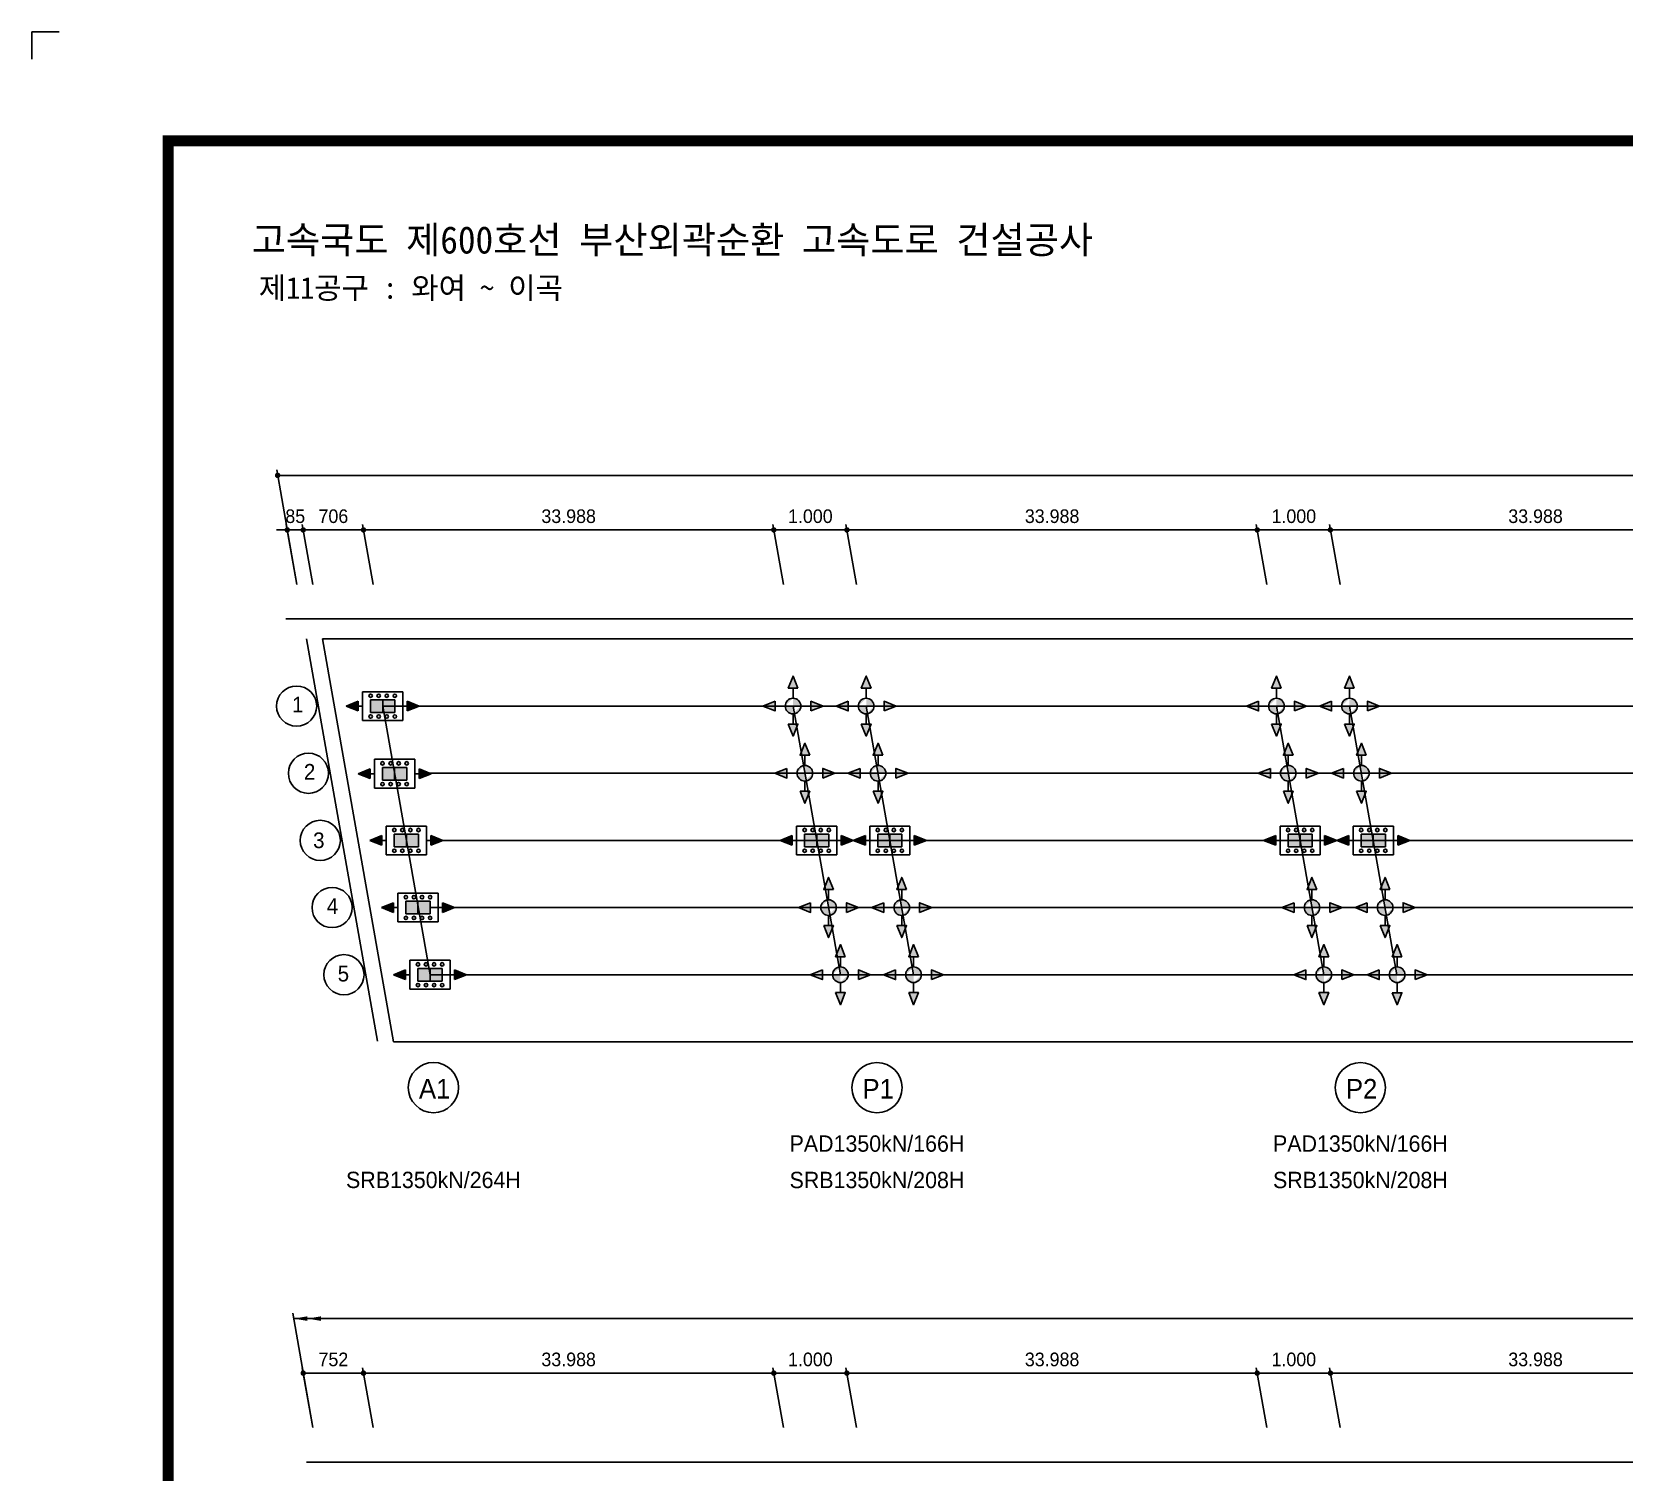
# Model space of a CAD drawing. Header units: feet. Extents: x 0 to 2523000, y 0 to 594000.
# Drawn here: x 1682000 to 1974160, y 329765 to 594000 of the extents above; entities that cross this region are included whole.
import ezdxf
from ezdxf.enums import TextEntityAlignment as Align

# ---------------------------------------------------------------- set-up
doc = ezdxf.new("R2010")
doc.units = ezdxf.units.FT
doc.header["$LTSCALE"] = 150
doc.header["$MEASUREMENT"] = 0
for name, color, linetype in [('CS-DIMS', 1, 'CONTINUOUS'), ('CS-MISC', 3, 'CONTINUOUS'), ('CS-TEXT', 3, 'CONTINUOUS'), ('CX-BORD', 3, 'CONTINUOUS'), ('CX-BORD-LIN1', 4, 'CONTINUOUS'), ('CX-BORD-LIN2', 3, 'CONTINUOUS'), ('CX-BORD-TEX2', 7, 'CONTINUOUS'), ('CX-BORD-TEX3', 6, 'CONTINUOUS'), ('CX-MISC', 2, 'CONTINUOUS')]:
    doc.layers.add(name, color=color, linetype=linetype)
doc.styles.add('A_STANDARD', font='')
doc.styles.add('TB_TEXT', font='')
doc.styles.add('TB_WBTXT', font='')
doc.styles.add('TB_WMTXT', font='')
doc.styles.get('A_STANDARD').set_extended_font_data('Dotum')
doc.styles.get('TB_TEXT').set_extended_font_data('Dotum')
doc.styles.get('TB_WBTXT').set_extended_font_data('Dotum')
doc.styles.get('TB_WMTXT').set_extended_font_data('DotumChe')

# ---------------------------------------------------------------- blocks, each defined once
blk = doc.blocks.new('CXBLKA1-KHCA')
at = {"layer": 'CX-BORD-LIN1', "const_width": 2}
blk.add_lwpolyline([(796, 0), (0, 0), (0, 554), (796, 554)], close=True, dxfattribs=at)
at = {"layer": 'CX-MISC'}
blk.add_lwpolyline([(-20, 574), (-25, 574), (-25, 569)], dxfattribs=at)
at = {"layer": 'CX-BORD-LIN1', "style": 'TB_TEXT'}
for tag, height, p in [('TR_RNUM5', 3, (285.11, 32.64)), ('TR_RDAT5', 3.5, (317.5, 33)), ('TR_DGN5', 3.5, (451.12, 33)), ('TR_CHK5', 3.5, (491.12, 33)), ('TR_APP5', 3.5, (531.12, 33)), ('TR_RNUM4', 3, (285.11, 26.64)), ('TR_RDAT4', 3.5, (317.5, 27)), ('TR_DGN4', 3.5, (451.12, 27)), ('TR_CHK4', 3.5, (491.12, 27)), ('TR_APP4', 3.5, (531.12, 27)), ('TR_RNUM3', 3, (285.11, 20.64)), ('TR_RDAT3', 3.5, (317.5, 21)), ('TR_DGN3', 3.5, (451.12, 21)), ('TR_CHK3', 3.5, (491.12, 21)), ('TR_APP3', 3.5, (531.12, 21)), ('TR_RNUM2', 3, (285.11, 14.64)), ('TR_RDAT2', 3.5, (317.5, 15)), ('TR_DGN2', 3.5, (451.12, 15)), ('TR_CHK2', 3.5, (491.12, 15)), ('TR_APP2', 3.5, (531.12, 15)), ('TR_RNUM1', 3, (285.11, 8.64)), ('TR_RDAT1', 3.5, (317.5, 9)), ('TR_DGN1', 3.5, (451.12, 9)), ('TR_CHK1', 3.5, (491.12, 9)), ('TR_APP1', 3.5, (531.12, 9))]:
    blk.add_attdef(tag, text='', height=height, dxfattribs=at).set_placement(p, align=Align.MIDDLE_CENTER)
for tag, p in [('TR_RCON5', (342.3, 33)), ('TR_RCON4', (342.3, 27)), ('TR_RCON3', (342.3, 21)), ('TR_RCON2', (342.3, 15)), ('TR_RCON1', (342.3, 9))]:
    blk.add_attdef(tag, text='', height=3.5, dxfattribs=at).set_placement(p, align=Align.MIDDLE_LEFT)
at = {"layer": 'CX-BORD-LIN2', "style": 'TB_TEXT'}
blk.add_attdef('TD_VERSION', text='', height=3, rotation=90, dxfattribs=at).set_placement((800.5, 48.01), align=Align.MIDDLE_CENTER)
at = {"layer": 'CX-BORD-TEX2', "style": 'TB_WMTXT'}
for tag, height, p in [('TB_CNAME', 5, (15.34, 531.83)), ('TB_CSCOP', 4, (16.63, 523.83))]:
    blk.add_attdef(tag, text='', height=height, dxfattribs=at).set_placement(p, align=Align.BOTTOM_LEFT)
at = {"layer": 'CX-BORD-TEX2', "style": 'TB_WBTXT'}
for tag, height, p in [('TB_MTITIL', 10, (398, 533.33)), ('TB_STITL', 7, (398, 518.33))]:
    blk.add_attdef(tag, text='', height=height, dxfattribs=at).set_placement(p, align=Align.MIDDLE_CENTER)
at = {"layer": 'CX-BORD-TEX3', "style": 'TB_TEXT'}
for tag, height, p in [('TD_LNDST', 4.5, (215, 31.5)), ('TD_DSECT', 4.5, (605.5, 31.5)), ('TD_DDIST', 4.5, (654.5, 31.5)), ('TD_DNAME_TOP', 4.5, (755, 27.96)), ('TD_DCOMP', 4.5, (215, 22.59)), ('TD_CSECT', 4.5, (605.5, 22.5)), ('TD_CDIST', 4.5, (654.5, 22.5)), ('TD_DNAME_MAIN', 4.5, (755, 21.47)), ('TD_CCOMP', 4.5, (215, 13.59)), ('TD_HSCAL', 4.5, (620.88, 13.75)), ('TD_VSCAL', 4.5, (656.86, 13.75)), ('TD_DNAME_BOT', 3, (755, 15.25)), ('TD_CNAME', 5, (65, 7.6)), ('TD_FIELD', 4.5, (180, 5.13)), ('TD_CSTEP', 4.5, (250.74, 5.13)), ('TD_DWGCODE', 4.5, (637, 4.79)), ('TD_DWGNO', 4.5, (755, 5))]:
    blk.add_attdef(tag, text='', height=height, dxfattribs=at).set_placement(p, align=Align.MIDDLE_CENTER)

msp = doc.modelspace()

# ---------------------------------------------------------------- hatches: boundary and pattern name
at = {"layer": 'CS-DIMS'}
for points in [[(1741891, 471193), (1739669, 470304), (1741891, 469415), (1741891, 470304)], [(1750867, 471193), (1753088, 470304), (1750867, 469415), (1750867, 470304)], [(1744078, 458790), (1741856, 457901), (1744078, 457013), (1744078, 457901)], [(1753054, 458790), (1755275, 457901), (1753054, 457013), (1753054, 457901)], [(1746236, 446553), (1744014, 445664), (1746236, 444775), (1746236, 445664)], [(1755212, 446553), (1757433, 445664), (1755212, 444775), (1755212, 445664)], [(1821521, 446553), (1819299, 445664), (1821521, 444775), (1821521, 445664)], [(1830497, 446553), (1832718, 445664), (1830497, 444775), (1830497, 445664)], [(1834940, 446553), (1832718, 445664), (1834940, 444775), (1834940, 445664)], [(1843916, 446553), (1846137, 445664), (1843916, 444775), (1843916, 445664)], [(1910225, 446553), (1908003, 445664), (1910225, 444775), (1910225, 445664)], [(1919201, 446553), (1921422, 445664), (1919201, 444775), (1919201, 445664)], [(1923644, 446553), (1921422, 445664), (1923644, 444775), (1923644, 445664)], [(1932620, 446553), (1934841, 445664), (1932620, 444775), (1932620, 445664)], [(1748363, 434233), (1746141, 433344), (1748363, 432455), (1748363, 433344)], [(1757339, 434233), (1759560, 433344), (1757339, 432455), (1757339, 433344)], [(1750580, 421913), (1748359, 421024), (1750580, 420135), (1750580, 421024)], [(1759556, 421913), (1761778, 421024), (1759556, 420135), (1759556, 421024)]]:
    msp.add_hatch(color=0, dxfattribs=at).paths.add_polyline_path(points)
at = {"layer": 'CS-MISC'}
h = msp.add_hatch(color=7, dxfattribs=at)
edge = h.paths.add_edge_path(flags=17)
edge.add_arc((1821664, 470304), 1435, 0, 360)
h.paths.add_polyline_path([(1820775, 467010), (1822553, 467010), (1821664, 464788)])
h.paths.add_polyline_path([(1824958, 469415), (1824958, 471193), (1827180, 470304)])
h.paths.add_polyline_path([(1818370, 471193), (1818370, 469415), (1816148, 470304)])
h.paths.add_polyline_path([(1822553, 473598), (1820775, 473598), (1821664, 475820)])
edge = h.paths.add_edge_path()
edge.add_line((1823099, 470304), (1824958, 470304))
edge.add_line((1818370, 470304), (1820229, 470304))
edge.add_line((1821664, 471739), (1821664, 473598))
edge.add_line((1821664, 467010), (1821664, 468869))
h = msp.add_hatch(color=7, dxfattribs=at)
edge = h.paths.add_edge_path(flags=17)
edge.add_arc((1835083, 470304), 1435, 0, 360)
h.paths.add_polyline_path([(1834194, 467010), (1835972, 467010), (1835083, 464788)])
h.paths.add_polyline_path([(1838377, 469415), (1838377, 471193), (1840599, 470304)])
h.paths.add_polyline_path([(1831789, 471193), (1831789, 469415), (1829567, 470304)])
h.paths.add_polyline_path([(1835972, 473598), (1834194, 473598), (1835083, 475820)])
edge = h.paths.add_edge_path()
edge.add_line((1836518, 470304), (1838377, 470304))
edge.add_line((1831789, 470304), (1833648, 470304))
edge.add_line((1835083, 471739), (1835083, 473598))
edge.add_line((1835083, 467010), (1835083, 468869))
h = msp.add_hatch(color=7, dxfattribs=at)
edge = h.paths.add_edge_path(flags=17)
edge.add_arc((1910368, 470304), 1435, 0, 360)
h.paths.add_polyline_path([(1909479, 467010), (1911257, 467010), (1910368, 464788)])
h.paths.add_polyline_path([(1913662, 469415), (1913662, 471193), (1915884, 470304)])
h.paths.add_polyline_path([(1907074, 471193), (1907074, 469415), (1904852, 470304)])
h.paths.add_polyline_path([(1911257, 473598), (1909479, 473598), (1910368, 475820)])
edge = h.paths.add_edge_path()
edge.add_line((1911803, 470304), (1913662, 470304))
edge.add_line((1907074, 470304), (1908933, 470304))
edge.add_line((1910368, 471739), (1910368, 473598))
edge.add_line((1910368, 467010), (1910368, 468869))
h = msp.add_hatch(color=7, dxfattribs=at)
edge = h.paths.add_edge_path(flags=17)
edge.add_arc((1923763, 470304), 1435, 0, 360)
h.paths.add_polyline_path([(1922875, 467010), (1924652, 467010), (1923763, 464788)])
h.paths.add_polyline_path([(1927057, 469415), (1927057, 471193), (1929279, 470304)])
h.paths.add_polyline_path([(1920469, 471193), (1920469, 469415), (1918248, 470304)])
h.paths.add_polyline_path([(1924652, 473598), (1922875, 473598), (1923763, 475820)])
edge = h.paths.add_edge_path()
edge.add_line((1925198, 470304), (1927057, 470304))
edge.add_line((1920469, 470304), (1922328, 470304))
edge.add_line((1923763, 471739), (1923763, 473598))
edge.add_line((1923763, 467010), (1923763, 468869))
h = msp.add_hatch(color=7, dxfattribs=at)
h.paths.add_polyline_path([(1744478, 472205, 1), (1743845, 472205, 1)])
h.paths.add_polyline_path([(1745957, 472205, 1), (1745323, 472205, 1)])
h.paths.add_polyline_path([(1747435, 472205, 1), (1746801, 472205, 1)])
h.paths.add_polyline_path([(1748280, 472205, 1), (1748913, 472205, 1)])
h.paths.add_polyline_path([(1744478, 468403, 1), (1743845, 468403, 1)])
h.paths.add_polyline_path([(1745957, 468403, 1), (1745323, 468403, 1)])
h.paths.add_polyline_path([(1747435, 468403, 1), (1746801, 468403, 1)])
h.paths.add_polyline_path([(1748913, 468403, 1), (1748280, 468403, 1)])
h.paths.add_polyline_path([(1748597, 469142), (1748597, 471466), (1744161, 471466), (1744161, 469142)])
h = msp.add_hatch(color=7, dxfattribs=at)
edge = h.paths.add_edge_path(flags=17)
edge.add_arc((1823836, 457984), 1435, 0, 360)
h.paths.add_polyline_path([(1822948, 454690), (1824725, 454690), (1823836, 452468)])
h.paths.add_polyline_path([(1827130, 457095), (1827130, 458873), (1829352, 457984)])
h.paths.add_polyline_path([(1820542, 458873), (1820542, 457095), (1818321, 457984)])
h.paths.add_polyline_path([(1824725, 461278), (1822948, 461278), (1823836, 463500)])
edge = h.paths.add_edge_path()
edge.add_line((1825271, 457984), (1827130, 457984))
edge.add_line((1820542, 457984), (1822402, 457984))
edge.add_line((1823836, 459419), (1823836, 461278))
edge.add_line((1823836, 454690), (1823836, 456549))
h = msp.add_hatch(color=7, dxfattribs=at)
edge = h.paths.add_edge_path(flags=17)
edge.add_arc((1837255, 457984), 1435, 0, 360)
h.paths.add_polyline_path([(1836367, 454690), (1838144, 454690), (1837255, 452468)])
h.paths.add_polyline_path([(1840549, 457095), (1840549, 458873), (1842771, 457984)])
h.paths.add_polyline_path([(1833961, 458873), (1833961, 457095), (1831740, 457984)])
h.paths.add_polyline_path([(1838144, 461278), (1836367, 461278), (1837255, 463500)])
edge = h.paths.add_edge_path()
edge.add_line((1838690, 457984), (1840549, 457984))
edge.add_line((1833961, 457984), (1835821, 457984))
edge.add_line((1837255, 459419), (1837255, 461278))
edge.add_line((1837255, 454690), (1837255, 456549))
h = msp.add_hatch(color=7, dxfattribs=at)
edge = h.paths.add_edge_path(flags=17)
edge.add_arc((1912540, 457984), 1435, 0, 360)
h.paths.add_polyline_path([(1911652, 454690), (1913429, 454690), (1912540, 452468)])
h.paths.add_polyline_path([(1915834, 457095), (1915834, 458873), (1918056, 457984)])
h.paths.add_polyline_path([(1909246, 458873), (1909246, 457095), (1907025, 457984)])
h.paths.add_polyline_path([(1913429, 461278), (1911652, 461278), (1912540, 463500)])
edge = h.paths.add_edge_path()
edge.add_line((1913975, 457984), (1915834, 457984))
edge.add_line((1909246, 457984), (1911106, 457984))
edge.add_line((1912540, 459419), (1912540, 461278))
edge.add_line((1912540, 454690), (1912540, 456549))
h = msp.add_hatch(color=7, dxfattribs=at)
edge = h.paths.add_edge_path(flags=17)
edge.add_arc((1925959, 457984), 1435, 0, 360)
h.paths.add_polyline_path([(1925071, 454690), (1926848, 454690), (1925959, 452468)])
h.paths.add_polyline_path([(1929253, 457095), (1929253, 458873), (1931475, 457984)])
h.paths.add_polyline_path([(1922665, 458873), (1922665, 457095), (1920444, 457984)])
h.paths.add_polyline_path([(1926848, 461278), (1925071, 461278), (1925959, 463500)])
edge = h.paths.add_edge_path()
edge.add_line((1927394, 457984), (1929253, 457984))
edge.add_line((1922665, 457984), (1924525, 457984))
edge.add_line((1925959, 459419), (1925959, 461278))
edge.add_line((1925959, 454690), (1925959, 456549))
h = msp.add_hatch(color=7, dxfattribs=at)
h.paths.add_polyline_path([(1746665, 459802, 1), (1746032, 459802, 1)])
h.paths.add_polyline_path([(1748143, 459802, 1), (1747510, 459802, 1)])
h.paths.add_polyline_path([(1749622, 459802, 1), (1748988, 459802, 1)])
h.paths.add_polyline_path([(1750467, 459802, 1), (1751100, 459802, 1)])
h.paths.add_polyline_path([(1746665, 456000, 1), (1746032, 456000, 1)])
h.paths.add_polyline_path([(1748143, 456000, 1), (1747510, 456000, 1)])
h.paths.add_polyline_path([(1749622, 456000, 1), (1748988, 456000, 1)])
h.paths.add_polyline_path([(1751100, 456000, 1), (1750467, 456000, 1)])
h.paths.add_polyline_path([(1750783, 456740), (1750783, 459063), (1746348, 459063), (1746348, 456740)])
h = msp.add_hatch(color=7, dxfattribs=at)
h.paths.add_polyline_path([(1748823, 447565, 1), (1748189, 447565, 1)])
h.paths.add_polyline_path([(1750301, 447565, 1), (1749668, 447565, 1)])
h.paths.add_polyline_path([(1751780, 447565, 1), (1751146, 447565, 1)])
h.paths.add_polyline_path([(1752624, 447565, 1), (1753258, 447565, 1)])
h.paths.add_polyline_path([(1748823, 443763, 1), (1748189, 443763, 1)])
h.paths.add_polyline_path([(1750301, 443763, 1), (1749668, 443763, 1)])
h.paths.add_polyline_path([(1751780, 443763, 1), (1751146, 443763, 1)])
h.paths.add_polyline_path([(1753258, 443763, 1), (1752624, 443763, 1)])
h.paths.add_polyline_path([(1752941, 444502), (1752941, 446826), (1748506, 446826), (1748506, 444502)])
h = msp.add_hatch(color=7, dxfattribs=at)
h.paths.add_polyline_path([(1824108, 447565, 1), (1823474, 447565, 1)])
h.paths.add_polyline_path([(1825586, 447565, 1), (1824953, 447565, 1)])
h.paths.add_polyline_path([(1827065, 447565, 1), (1826431, 447565, 1)])
h.paths.add_polyline_path([(1827909, 447565, 1), (1828543, 447565, 1)])
h.paths.add_polyline_path([(1824108, 443763, 1), (1823474, 443763, 1)])
h.paths.add_polyline_path([(1825586, 443763, 1), (1824953, 443763, 1)])
h.paths.add_polyline_path([(1827065, 443763, 1), (1826431, 443763, 1)])
h.paths.add_polyline_path([(1828543, 443763, 1), (1827909, 443763, 1)])
h.paths.add_polyline_path([(1828226, 444502), (1828226, 446826), (1823791, 446826), (1823791, 444502)])
h = msp.add_hatch(color=7, dxfattribs=at)
h.paths.add_polyline_path([(1837527, 447565, 1), (1836893, 447565, 1)])
h.paths.add_polyline_path([(1839005, 447565, 1), (1838372, 447565, 1)])
h.paths.add_polyline_path([(1840484, 447565, 1), (1839850, 447565, 1)])
h.paths.add_polyline_path([(1841328, 447565, 1), (1841962, 447565, 1)])
h.paths.add_polyline_path([(1837527, 443763, 1), (1836893, 443763, 1)])
h.paths.add_polyline_path([(1839005, 443763, 1), (1838372, 443763, 1)])
h.paths.add_polyline_path([(1840484, 443763, 1), (1839850, 443763, 1)])
h.paths.add_polyline_path([(1841962, 443763, 1), (1841328, 443763, 1)])
h.paths.add_polyline_path([(1841645, 444502), (1841645, 446826), (1837210, 446826), (1837210, 444502)])
h = msp.add_hatch(color=7, dxfattribs=at)
h.paths.add_polyline_path([(1912812, 447565, 1), (1912178, 447565, 1)])
h.paths.add_polyline_path([(1914290, 447565, 1), (1913657, 447565, 1)])
h.paths.add_polyline_path([(1915769, 447565, 1), (1915135, 447565, 1)])
h.paths.add_polyline_path([(1916613, 447565, 1), (1917247, 447565, 1)])
h.paths.add_polyline_path([(1912812, 443763, 1), (1912178, 443763, 1)])
h.paths.add_polyline_path([(1914290, 443763, 1), (1913657, 443763, 1)])
h.paths.add_polyline_path([(1915769, 443763, 1), (1915135, 443763, 1)])
h.paths.add_polyline_path([(1917247, 443763, 1), (1916613, 443763, 1)])
h.paths.add_polyline_path([(1916930, 444502), (1916930, 446826), (1912495, 446826), (1912495, 444502)])
h = msp.add_hatch(color=7, dxfattribs=at)
h.paths.add_polyline_path([(1926231, 447565, 1), (1925597, 447565, 1)])
h.paths.add_polyline_path([(1927709, 447565, 1), (1927076, 447565, 1)])
h.paths.add_polyline_path([(1929188, 447565, 1), (1928554, 447565, 1)])
h.paths.add_polyline_path([(1930032, 447565, 1), (1930666, 447565, 1)])
h.paths.add_polyline_path([(1926231, 443763, 1), (1925597, 443763, 1)])
h.paths.add_polyline_path([(1927709, 443763, 1), (1927076, 443763, 1)])
h.paths.add_polyline_path([(1929188, 443763, 1), (1928554, 443763, 1)])
h.paths.add_polyline_path([(1930666, 443763, 1), (1930032, 443763, 1)])
h.paths.add_polyline_path([(1930349, 444502), (1930349, 446826), (1925914, 446826), (1925914, 444502)])
h = msp.add_hatch(color=7, dxfattribs=at)
edge = h.paths.add_edge_path(flags=17)
edge.add_arc((1828181, 433344), 1435, 0, 360)
h.paths.add_polyline_path([(1827292, 430050), (1829070, 430050), (1828181, 427828)])
h.paths.add_polyline_path([(1831475, 432455), (1831475, 434233), (1833697, 433344)])
h.paths.add_polyline_path([(1824887, 434233), (1824887, 432455), (1822665, 433344)])
h.paths.add_polyline_path([(1829070, 436638), (1827292, 436638), (1828181, 438860)])
edge = h.paths.add_edge_path()
edge.add_line((1829616, 433344), (1831475, 433344))
edge.add_line((1824887, 433344), (1826746, 433344))
edge.add_line((1828181, 434779), (1828181, 436638))
edge.add_line((1828181, 430050), (1828181, 431909))
h = msp.add_hatch(color=7, dxfattribs=at)
edge = h.paths.add_edge_path(flags=17)
edge.add_arc((1841600, 433344), 1435, 0, 360)
h.paths.add_polyline_path([(1840711, 430050), (1842489, 430050), (1841600, 427828)])
h.paths.add_polyline_path([(1844894, 432455), (1844894, 434233), (1847116, 433344)])
h.paths.add_polyline_path([(1838306, 434233), (1838306, 432455), (1836084, 433344)])
h.paths.add_polyline_path([(1842489, 436638), (1840711, 436638), (1841600, 438860)])
edge = h.paths.add_edge_path()
edge.add_line((1843035, 433344), (1844894, 433344))
edge.add_line((1838306, 433344), (1840165, 433344))
edge.add_line((1841600, 434779), (1841600, 436638))
edge.add_line((1841600, 430050), (1841600, 431909))
h = msp.add_hatch(color=7, dxfattribs=at)
edge = h.paths.add_edge_path(flags=17)
edge.add_arc((1916885, 433344), 1435, 0, 360)
h.paths.add_polyline_path([(1915996, 430050), (1917774, 430050), (1916885, 427828)])
h.paths.add_polyline_path([(1920179, 432455), (1920179, 434233), (1922401, 433344)])
h.paths.add_polyline_path([(1913591, 434233), (1913591, 432455), (1911369, 433344)])
h.paths.add_polyline_path([(1917774, 436638), (1915996, 436638), (1916885, 438860)])
edge = h.paths.add_edge_path()
edge.add_line((1918320, 433344), (1920179, 433344))
edge.add_line((1913591, 433344), (1915450, 433344))
edge.add_line((1916885, 434779), (1916885, 436638))
edge.add_line((1916885, 430050), (1916885, 431909))
h = msp.add_hatch(color=7, dxfattribs=at)
edge = h.paths.add_edge_path(flags=17)
edge.add_arc((1930304, 433344), 1435, 0, 360)
h.paths.add_polyline_path([(1929415, 430050), (1931193, 430050), (1930304, 427828)])
h.paths.add_polyline_path([(1933598, 432455), (1933598, 434233), (1935820, 433344)])
h.paths.add_polyline_path([(1927010, 434233), (1927010, 432455), (1924788, 433344)])
h.paths.add_polyline_path([(1931193, 436638), (1929415, 436638), (1930304, 438860)])
edge = h.paths.add_edge_path()
edge.add_line((1931739, 433344), (1933598, 433344))
edge.add_line((1927010, 433344), (1928869, 433344))
edge.add_line((1930304, 434779), (1930304, 436638))
edge.add_line((1930304, 430050), (1930304, 431909))
h = msp.add_hatch(color=7, dxfattribs=at)
h.paths.add_polyline_path([(1750950, 435245, 1), (1750316, 435245, 1)])
h.paths.add_polyline_path([(1752428, 435245, 1), (1751795, 435245, 1)])
h.paths.add_polyline_path([(1753907, 435245, 1), (1753273, 435245, 1)])
h.paths.add_polyline_path([(1754752, 435245, 1), (1755385, 435245, 1)])
h.paths.add_polyline_path([(1750950, 431443, 1), (1750316, 431443, 1)])
h.paths.add_polyline_path([(1752428, 431443, 1), (1751795, 431443, 1)])
h.paths.add_polyline_path([(1753907, 431443, 1), (1753273, 431443, 1)])
h.paths.add_polyline_path([(1755385, 431443, 1), (1754752, 431443, 1)])
h.paths.add_polyline_path([(1755068, 432182), (1755068, 434506), (1750633, 434506), (1750633, 432182)])
h = msp.add_hatch(color=7, dxfattribs=at)
edge = h.paths.add_edge_path(flags=17)
edge.add_arc((1830353, 421024), 1435, 0, 360)
h.paths.add_polyline_path([(1829465, 417730), (1831242, 417730), (1830353, 415508)])
h.paths.add_polyline_path([(1833648, 420135), (1833648, 421913), (1835869, 421024)])
h.paths.add_polyline_path([(1827059, 421913), (1827059, 420135), (1824838, 421024)])
h.paths.add_polyline_path([(1831242, 424318), (1829465, 424318), (1830353, 426540)])
edge = h.paths.add_edge_path()
edge.add_line((1831788, 421024), (1833648, 421024))
edge.add_line((1827059, 421024), (1828919, 421024))
edge.add_line((1830353, 422459), (1830353, 424318))
edge.add_line((1830353, 417730), (1830353, 419589))
h = msp.add_hatch(color=7, dxfattribs=at)
edge = h.paths.add_edge_path(flags=17)
edge.add_arc((1843772, 421024), 1435, 0, 360)
h.paths.add_polyline_path([(1842884, 417730), (1844661, 417730), (1843772, 415508)])
h.paths.add_polyline_path([(1847066, 420135), (1847066, 421913), (1849288, 421024)])
h.paths.add_polyline_path([(1840478, 421913), (1840478, 420135), (1838257, 421024)])
h.paths.add_polyline_path([(1844661, 424318), (1842884, 424318), (1843772, 426540)])
edge = h.paths.add_edge_path()
edge.add_line((1845207, 421024), (1847066, 421024))
edge.add_line((1840478, 421024), (1842338, 421024))
edge.add_line((1843772, 422459), (1843772, 424318))
edge.add_line((1843772, 417730), (1843772, 419589))
h = msp.add_hatch(color=7, dxfattribs=at)
edge = h.paths.add_edge_path(flags=17)
edge.add_arc((1919057, 421024), 1435, 0, 360)
h.paths.add_polyline_path([(1918169, 417730), (1919946, 417730), (1919057, 415508)])
h.paths.add_polyline_path([(1922351, 420135), (1922351, 421913), (1924573, 421024)])
h.paths.add_polyline_path([(1915763, 421913), (1915763, 420135), (1913542, 421024)])
h.paths.add_polyline_path([(1919946, 424318), (1918169, 424318), (1919057, 426540)])
edge = h.paths.add_edge_path()
edge.add_line((1920492, 421024), (1922351, 421024))
edge.add_line((1915763, 421024), (1917623, 421024))
edge.add_line((1919057, 422459), (1919057, 424318))
edge.add_line((1919057, 417730), (1919057, 419589))
h = msp.add_hatch(color=7, dxfattribs=at)
edge = h.paths.add_edge_path(flags=17)
edge.add_arc((1932508, 421022), 1435, 0, 360)
h.paths.add_polyline_path([(1931620, 417728), (1933397, 417728), (1932508, 415506)])
h.paths.add_polyline_path([(1935802, 420133), (1935802, 421910), (1938024, 421022)])
h.paths.add_polyline_path([(1929214, 421910), (1929214, 420133), (1926993, 421022)])
h.paths.add_polyline_path([(1933397, 424316), (1931620, 424316), (1932508, 426537)])
edge = h.paths.add_edge_path()
edge.add_line((1933943, 421022), (1935802, 421022))
edge.add_line((1929214, 421022), (1931073, 421022))
edge.add_line((1932508, 422456), (1932508, 424316))
edge.add_line((1932508, 417728), (1932508, 419587))
h = msp.add_hatch(color=7, dxfattribs=at)
h.paths.add_polyline_path([(1753168, 422925, 1), (1752534, 422925, 1)])
h.paths.add_polyline_path([(1754646, 422925, 1), (1754012, 422925, 1)])
h.paths.add_polyline_path([(1756124, 422925, 1), (1755491, 422925, 1)])
h.paths.add_polyline_path([(1756969, 422925, 1), (1757603, 422925, 1)])
h.paths.add_polyline_path([(1753168, 419123, 1), (1752534, 419123, 1)])
h.paths.add_polyline_path([(1754646, 419123, 1), (1754012, 419123, 1)])
h.paths.add_polyline_path([(1756124, 419123, 1), (1755491, 419123, 1)])
h.paths.add_polyline_path([(1757603, 419123, 1), (1756969, 419123, 1)])
h.paths.add_polyline_path([(1757286, 419862), (1757286, 422186), (1752851, 422186), (1752851, 419862)])

# ---------------------------------------------------------------- linework, layer by layer
at = {"layer": 'CS-DIMS', "color": 1}
for p, q in [((1730627, 492624), (1726925, 513624)), ((1728101, 512624), (2448537, 512624)), ((1727864, 502624), (1726864, 502624)), ((1730627, 492624), (1728688, 503624)), ((1728864, 502624), (1731798, 502624)), ((1733562, 492624), (1731622, 503624)), ((1733562, 492624), (1731622, 503624)), ((1732798, 502624), (1733798, 502624)), ((1732798, 502624), (1741852, 502624)), ((1744616, 492624), (1742676, 503624)), ((1744616, 492624), (1742676, 503624)), ((1743852, 502624), (1817137, 502624)), ((1819901, 492624), (1817961, 503624)), ((1819901, 492624), (1817961, 503624)), ((1819137, 502624), (1830556, 502624)), ((1833320, 492624), (1831380, 503624)), ((1833320, 492624), (1831380, 503624)), ((1832556, 502624), (1905841, 502624)), ((1908605, 492624), (1906665, 503624)), ((1908605, 492624), (1906665, 503624)), ((1907841, 502624), (1919260, 502624)), ((1922024, 492624), (1920084, 503624)), ((1922024, 492624), (1920084, 503624)), ((1921260, 502624), (1994545, 502624)), ((1728616, 486292), (2456308, 486292)), ((1732391, 482624), (1745402, 408833)), ((1733562, 337930), (1729859, 358930)), ((1730035, 357930), (2266995, 357930)), ((1733562, 337930), (1731622, 348930)), ((1732798, 347930), (1741852, 347930)), ((1744616, 337930), (1742676, 348930)), ((1744616, 337930), (1742676, 348930)), ((1743852, 347930), (1817138, 347930)), ((1819901, 337930), (1817961, 348930)), ((1819901, 337930), (1817961, 348930)), ((1819138, 347930), (1830556, 347930)), ((1833320, 337930), (1831380, 348930)), ((1833320, 337930), (1831380, 348930)), ((1832556, 347930), (1905841, 347930)), ((1908605, 337930), (1906665, 348930)), ((1908605, 337930), (1906665, 348930)), ((1907841, 347930), (1919260, 347930)), ((1922024, 337930), (1920084, 348930)), ((1922024, 337930), (1920084, 348930)), ((1921260, 347930), (1994545, 347930)), ((1732368, 331599), (2276542, 331599))]:
    msp.add_line(p, q, dxfattribs=at)
at = {"layer": 'CS-DIMS'}
for p, q in [((1727101, 512624), (1728101, 512624)), ((1728864, 502624), (1727864, 502624)), ((1731798, 502624), (1732798, 502624)), ((1731798, 502624), (1732798, 502624)), ((1742852, 502624), (1741852, 502624)), ((1742852, 502624), (1743852, 502624)), ((1818137, 502624), (1817137, 502624)), ((1818137, 502624), (1819137, 502624)), ((1831556, 502624), (1830556, 502624)), ((1831556, 502624), (1832556, 502624)), ((1906841, 502624), (1905841, 502624)), ((1906841, 502624), (1907841, 502624)), ((1920260, 502624), (1919260, 502624)), ((1920260, 502624), (1921260, 502624)), ((1731798, 347930), (1732798, 347930)), ((1742852, 347930), (1741852, 347930)), ((1742852, 347930), (1743852, 347930)), ((1818138, 347930), (1817138, 347930)), ((1818138, 347930), (1819138, 347930)), ((1831556, 347930), (1830556, 347930)), ((1831556, 347930), (1832556, 347930)), ((1906841, 347930), (1905841, 347930)), ((1906841, 347930), (1907841, 347930)), ((1920260, 347930), (1919260, 347930)), ((1920260, 347930), (1921260, 347930))]:
    msp.add_line(p, q, dxfattribs=at)
at = {"layer": 'CS-DIMS', "color": 0}
for p, q in [((1741891, 471193), (1739669, 470304)), ((1741891, 470304), (1741891, 471193)), ((1750867, 470304), (1750867, 471193)), ((1750867, 471193), (1753088, 470304)), ((1739669, 470304), (1741891, 469415)), ((1741891, 470304), (1742683, 470304)), ((1741891, 469415), (1741891, 470304)), ((1750075, 470304), (1750867, 470304)), ((1753088, 470304), (1750867, 469415)), ((1750867, 469415), (1750867, 470304)), ((1744078, 458790), (1741856, 457901)), ((1744078, 457901), (1744078, 458790)), ((1753054, 457901), (1753054, 458790)), ((1753054, 458790), (1755275, 457901)), ((1741856, 457901), (1744078, 457013)), ((1744078, 457901), (1744870, 457901)), ((1744078, 457013), (1744078, 457901)), ((1752262, 457901), (1753054, 457901)), ((1755275, 457901), (1753054, 457013)), ((1753054, 457013), (1753054, 457901)), ((1746236, 446553), (1744014, 445664)), ((1744014, 445664), (1746236, 444775)), ((1746236, 445664), (1746236, 446553)), ((1746236, 445664), (1747028, 445664)), ((1746236, 444775), (1746236, 445664)), ((1754420, 445664), (1755212, 445664)), ((1755212, 445664), (1755212, 446553)), ((1755212, 446553), (1757433, 445664)), ((1757433, 445664), (1755212, 444775)), ((1755212, 444775), (1755212, 445664)), ((1821521, 446553), (1819299, 445664)), ((1819299, 445664), (1821521, 444775)), ((1821521, 445664), (1821521, 446553)), ((1821521, 445664), (1822313, 445664)), ((1821521, 444775), (1821521, 445664)), ((1829705, 445664), (1830497, 445664)), ((1830497, 445664), (1830497, 446553)), ((1830497, 446553), (1832718, 445664)), ((1832718, 445664), (1830497, 444775)), ((1830497, 444775), (1830497, 445664)), ((1834940, 446553), (1832718, 445664)), ((1832718, 445664), (1834940, 444775)), ((1834940, 445664), (1834940, 446553)), ((1834940, 445664), (1835732, 445664)), ((1834940, 444775), (1834940, 445664)), ((1843124, 445664), (1843916, 445664)), ((1843916, 445664), (1843916, 446553)), ((1843916, 446553), (1846137, 445664)), ((1846137, 445664), (1843916, 444775)), ((1843916, 444775), (1843916, 445664)), ((1910225, 446553), (1908003, 445664)), ((1908003, 445664), (1910225, 444775)), ((1910225, 445664), (1910225, 446553)), ((1910225, 445664), (1911017, 445664)), ((1910225, 444775), (1910225, 445664)), ((1918409, 445664), (1919201, 445664)), ((1919201, 445664), (1919201, 446553)), ((1919201, 446553), (1921422, 445664)), ((1921422, 445664), (1919201, 444775)), ((1919201, 444775), (1919201, 445664)), ((1923644, 446553), (1921422, 445664)), ((1921422, 445664), (1923644, 444775)), ((1923644, 445664), (1923644, 446553)), ((1923644, 445664), (1924436, 445664)), ((1923644, 444775), (1923644, 445664)), ((1931828, 445664), (1932620, 445664)), ((1932620, 445664), (1932620, 446553)), ((1932620, 446553), (1934841, 445664)), ((1934841, 445664), (1932620, 444775)), ((1932620, 444775), (1932620, 445664)), ((1748363, 434233), (1746141, 433344)), ((1746141, 433344), (1748363, 432455)), ((1748363, 433344), (1748363, 434233)), ((1748363, 433344), (1749155, 433344)), ((1748363, 432455), (1748363, 433344)), ((1756547, 433344), (1757339, 433344)), ((1757339, 433344), (1757339, 434233)), ((1757339, 434233), (1759560, 433344)), ((1759560, 433344), (1757339, 432455)), ((1757339, 432455), (1757339, 433344)), ((1750580, 421913), (1748359, 421024)), ((1748359, 421024), (1750580, 420135)), ((1750580, 421024), (1750580, 421913)), ((1750580, 421024), (1751372, 421024)), ((1750580, 420135), (1750580, 421024)), ((1758764, 421024), (1759556, 421024)), ((1759556, 421024), (1759556, 421913)), ((1759556, 421913), (1761778, 421024)), ((1761778, 421024), (1759556, 420135)), ((1759556, 420135), (1759556, 421024))]:
    msp.add_line(p, q, dxfattribs=at)
at = {"layer": 'CS-DIMS', "ltscale": 0.5}
for p, q in [((1746379, 470304), (2176480, 470304)), ((1746379, 470304), (1755068, 421024)), ((1821664, 470304), (1830353, 421024)), ((1835083, 470304), (1843772, 421024)), ((1910368, 470304), (1919057, 421024)), ((1923787, 470304), (1932476, 421024)), ((1755068, 457984), (2178652, 457984)), ((1755068, 445664), (2180825, 445664)), ((1755068, 433344), (2182997, 433344)), ((1755068, 421024), (2185169, 421024))]:
    msp.add_line(p, q, dxfattribs=at)
at = {"layer": 'CS-DIMS', "const_width": 500}
for points in [[(1727351, 512624, 1), (1726851, 512624, 1)], [(1728614, 502624, 1), (1729114, 502624, 1)], [(1732048, 502624, 1), (1731548, 502624, 1)], [(1732048, 502624, 1), (1731548, 502624, 1)], [(1743102, 502624, 1), (1742602, 502624, 1)], [(1742602, 502624, 1), (1743102, 502624, 1)], [(1818387, 502624, 1), (1817887, 502624, 1)], [(1817887, 502624, 1), (1818387, 502624, 1)], [(1831806, 502624, 1), (1831306, 502624, 1)], [(1831306, 502624, 1), (1831806, 502624, 1)], [(1907091, 502624, 1), (1906591, 502624, 1)], [(1906591, 502624, 1), (1907091, 502624, 1)], [(1920010, 502624, 1), (1920510, 502624, 1)], [(1920510, 502624, 1), (1920010, 502624, 1)], [(1732048, 347930, 1), (1731548, 347930, 1)], [(1743102, 347930, 1), (1742602, 347930, 1)], [(1742602, 347930, 1), (1743102, 347930, 1)], [(1818388, 347930, 1), (1817888, 347930, 1)], [(1817888, 347930, 1), (1818388, 347930, 1)], [(1831306, 347930, 1), (1831806, 347930, 1)], [(1831806, 347930, 1), (1831306, 347930, 1)], [(1907091, 347930, 1), (1906591, 347930, 1)], [(1906591, 347930, 1), (1907091, 347930, 1)], [(1920510, 347930, 1), (1920010, 347930, 1)], [(1920010, 347930, 1), (1920510, 347930, 1)]]:
    msp.add_lwpolyline(points, format="xyb", close=True, dxfattribs=at)
at = {"layer": 'CS-DIMS', "color": 7}
for centre in [(1730578, 470304), (1732750, 457984), (1734923, 445664), (1737095, 433344), (1739267, 421024)]:
    msp.add_circle(centre, 3685, dxfattribs=at)
at = {"layer": 'CS-DIMS', "color": 1}
for points in [[(1732535, 358347), (1732535, 357514), (1730035, 357930)], [(1735035, 358347), (1735035, 357514), (1732535, 357930)]]:
    msp.add_solid(points, dxfattribs=at)
at = {"layer": 'CS-MISC', "color": 7}
for p, q in [((1735325, 482624), (2181775, 482624)), ((1735325, 482624), (1748359, 408704)), ((1742683, 472944), (1750075, 472944)), ((1742683, 467664), (1742683, 472944)), ((1744161, 471466), (1748597, 471466)), ((1744161, 469142), (1744161, 471466)), ((1746379, 471466), (1746379, 469142)), ((1748597, 471466), (1748597, 469142)), ((1750075, 472944), (1750075, 467664)), ((1750075, 467664), (1742683, 467664)), ((1748597, 469142), (1744161, 469142)), ((1744870, 460541), (1752262, 460541)), ((1744870, 455261), (1744870, 460541)), ((1746348, 459063), (1750783, 459063)), ((1746348, 456740), (1746348, 459063)), ((1748566, 459063), (1748566, 456740)), ((1750783, 459063), (1750783, 456740)), ((1752262, 460541), (1752262, 455261)), ((1750783, 456740), (1746348, 456740)), ((1752262, 455261), (1744870, 455261)), ((1747028, 448304), (1754420, 448304)), ((1747028, 443024), (1747028, 448304)), ((1754420, 448304), (1754420, 443024)), ((1822313, 448304), (1829705, 448304)), ((1822313, 443024), (1822313, 448304)), ((1829705, 448304), (1829705, 443024)), ((1835732, 448304), (1843124, 448304)), ((1835732, 443024), (1835732, 448304)), ((1843124, 448304), (1843124, 443024)), ((1911017, 448304), (1918409, 448304)), ((1911017, 443024), (1911017, 448304)), ((1918409, 448304), (1918409, 443024)), ((1924436, 448304), (1931828, 448304)), ((1924436, 443024), (1924436, 448304)), ((1931828, 448304), (1931828, 443024)), ((1748506, 446826), (1752941, 446826)), ((1748506, 444502), (1748506, 446826)), ((1752941, 444502), (1748506, 444502)), ((1750724, 446826), (1750724, 444502)), ((1752941, 446826), (1752941, 444502)), ((1823791, 446826), (1828226, 446826)), ((1823791, 444502), (1823791, 446826)), ((1828226, 444502), (1823791, 444502)), ((1826009, 446826), (1826009, 444502)), ((1828226, 446826), (1828226, 444502)), ((1837210, 446826), (1841645, 446826)), ((1837210, 444502), (1837210, 446826)), ((1841645, 444502), (1837210, 444502)), ((1839428, 446826), (1839428, 444502)), ((1841645, 446826), (1841645, 444502)), ((1912495, 446826), (1916930, 446826)), ((1912495, 444502), (1912495, 446826)), ((1916930, 444502), (1912495, 444502)), ((1914713, 446826), (1914713, 444502)), ((1916930, 446826), (1916930, 444502)), ((1925914, 446826), (1930349, 446826)), ((1925914, 444502), (1925914, 446826)), ((1930349, 444502), (1925914, 444502)), ((1928132, 446826), (1928132, 444502)), ((1930349, 446826), (1930349, 444502)), ((1754420, 443024), (1747028, 443024)), ((1829705, 443024), (1822313, 443024)), ((1843124, 443024), (1835732, 443024)), ((1918409, 443024), (1911017, 443024)), ((1931828, 443024), (1924436, 443024)), ((1749155, 435984), (1756547, 435984)), ((1749155, 430704), (1749155, 435984)), ((1756547, 435984), (1756547, 430704)), ((1750633, 434506), (1755068, 434506)), ((1750633, 432182), (1750633, 434506)), ((1752851, 434506), (1752851, 432182)), ((1755068, 434506), (1755068, 432182)), ((1756547, 430704), (1749155, 430704)), ((1755068, 432182), (1750633, 432182)), ((1751372, 423664), (1758764, 423664)), ((1751372, 418384), (1751372, 423664)), ((1758764, 423664), (1758764, 418384)), ((1752851, 422186), (1757286, 422186)), ((1752851, 419862), (1752851, 422186)), ((1755068, 422186), (1755068, 419862)), ((1757286, 422186), (1757286, 419862)), ((1758764, 418384), (1751372, 418384)), ((1757286, 419862), (1752851, 419862)), ((1748359, 408704), (2194809, 408704))]:
    msp.add_line(p, q, dxfattribs=at)
at = {"layer": 'CS-MISC', "color": 2}
for points in [[(1822553, 473598), (1820775, 473598), (1821664, 475820)], [(1835972, 473598), (1834194, 473598), (1835083, 475820)], [(1911257, 473598), (1909479, 473598), (1910368, 475820)], [(1924652, 473598), (1922875, 473598), (1923763, 475820)], [(1824958, 469415), (1824958, 471193), (1827180, 470304)], [(1838377, 469415), (1838377, 471193), (1840599, 470304)], [(1913662, 469415), (1913662, 471193), (1915884, 470304)], [(1927057, 469415), (1927057, 471193), (1929279, 470304)], [(1824725, 461278), (1822948, 461278), (1823836, 463500)], [(1838144, 461278), (1836367, 461278), (1837255, 463500)], [(1913429, 461278), (1911652, 461278), (1912540, 463500)], [(1926848, 461278), (1925071, 461278), (1925959, 463500)], [(1827130, 457095), (1827130, 458873), (1829352, 457984)], [(1840549, 457095), (1840549, 458873), (1842771, 457984)], [(1915834, 457095), (1915834, 458873), (1918056, 457984)], [(1929253, 457095), (1929253, 458873), (1931475, 457984)], [(1829070, 436638), (1827292, 436638), (1828181, 438860)], [(1842489, 436638), (1840711, 436638), (1841600, 438860)], [(1917774, 436638), (1915996, 436638), (1916885, 438860)], [(1931193, 436638), (1929415, 436638), (1930304, 438860)], [(1831475, 432455), (1831475, 434233), (1833697, 433344)], [(1844894, 432455), (1844894, 434233), (1847116, 433344)], [(1920179, 432455), (1920179, 434233), (1922401, 433344)], [(1933598, 432455), (1933598, 434233), (1935820, 433344)], [(1831242, 424318), (1829465, 424318), (1830353, 426540)], [(1844661, 424318), (1842884, 424318), (1843772, 426540)], [(1919946, 424318), (1918169, 424318), (1919057, 426540)], [(1933397, 424316), (1931620, 424316), (1932508, 426537)], [(1833648, 420135), (1833648, 421913), (1835869, 421024)], [(1847066, 420135), (1847066, 421913), (1849288, 421024)], [(1922351, 420135), (1922351, 421913), (1924573, 421024)], [(1935802, 420133), (1935802, 421910), (1938024, 421022)]]:
    msp.add_lwpolyline(points, close=True, dxfattribs=at)
at = {"layer": 'CS-MISC', "color": 7}
for points in [[(1821664, 471739), (1821664, 473598)], [(1835083, 471739), (1835083, 473598)], [(1910368, 471739), (1910368, 473598)], [(1923763, 471739), (1923763, 473598)], [(1818370, 470304), (1820229, 470304)], [(1821664, 467010), (1821664, 468869)], [(1823099, 470304), (1824958, 470304)], [(1831789, 470304), (1833648, 470304)], [(1835083, 467010), (1835083, 468869)], [(1836518, 470304), (1838377, 470304)], [(1907074, 470304), (1908933, 470304)], [(1910368, 467010), (1910368, 468869)], [(1911803, 470304), (1913662, 470304)], [(1920469, 470304), (1922328, 470304)], [(1923763, 467010), (1923763, 468869)], [(1925198, 470304), (1927057, 470304)], [(1823836, 459419), (1823836, 461278)], [(1837255, 459419), (1837255, 461278)], [(1912540, 459419), (1912540, 461278)], [(1925959, 459419), (1925959, 461278)], [(1820542, 457984), (1822402, 457984)], [(1823836, 454690), (1823836, 456549)], [(1825271, 457984), (1827130, 457984)], [(1833961, 457984), (1835821, 457984)], [(1837255, 454690), (1837255, 456549)], [(1838690, 457984), (1840549, 457984)], [(1909246, 457984), (1911106, 457984)], [(1912540, 454690), (1912540, 456549)], [(1913975, 457984), (1915834, 457984)], [(1922665, 457984), (1924525, 457984)], [(1925959, 454690), (1925959, 456549)], [(1927394, 457984), (1929253, 457984)], [(1828181, 434779), (1828181, 436638)], [(1841600, 434779), (1841600, 436638)], [(1916885, 434779), (1916885, 436638)], [(1930304, 434779), (1930304, 436638)], [(1824887, 433344), (1826746, 433344)], [(1829616, 433344), (1831475, 433344)], [(1838306, 433344), (1840165, 433344)], [(1843035, 433344), (1844894, 433344)], [(1913591, 433344), (1915450, 433344)], [(1918320, 433344), (1920179, 433344)], [(1927010, 433344), (1928869, 433344)], [(1931739, 433344), (1933598, 433344)], [(1828181, 430050), (1828181, 431909)], [(1841600, 430050), (1841600, 431909)], [(1916885, 430050), (1916885, 431909)], [(1930304, 430050), (1930304, 431909)], [(1830353, 422459), (1830353, 424318)], [(1843772, 422459), (1843772, 424318)], [(1919057, 422459), (1919057, 424318)], [(1932508, 422456), (1932508, 424316)], [(1827059, 421024), (1828919, 421024)], [(1831788, 421024), (1833648, 421024)], [(1840478, 421024), (1842338, 421024)], [(1845207, 421024), (1847066, 421024)], [(1915763, 421024), (1917623, 421024)], [(1920492, 421024), (1922351, 421024)], [(1929214, 421022), (1931073, 421022)], [(1933943, 421022), (1935802, 421022)], [(1830353, 417730), (1830353, 419589)], [(1843772, 417730), (1843772, 419589)], [(1919057, 417730), (1919057, 419589)], [(1932508, 417728), (1932508, 419587)]]:
    msp.add_lwpolyline(points, dxfattribs=at)
for points in [[(1818370, 471193), (1818370, 469415), (1816148, 470304)], [(1831789, 471193), (1831789, 469415), (1829567, 470304)], [(1907074, 471193), (1907074, 469415), (1904852, 470304)], [(1920469, 471193), (1920469, 469415), (1918248, 470304)], [(1820775, 467010), (1822553, 467010), (1821664, 464788)], [(1834194, 467010), (1835972, 467010), (1835083, 464788)], [(1909479, 467010), (1911257, 467010), (1910368, 464788)], [(1922875, 467010), (1924652, 467010), (1923763, 464788)], [(1820542, 458873), (1820542, 457095), (1818321, 457984)], [(1833961, 458873), (1833961, 457095), (1831740, 457984)], [(1909246, 458873), (1909246, 457095), (1907025, 457984)], [(1922665, 458873), (1922665, 457095), (1920444, 457984)], [(1822948, 454690), (1824725, 454690), (1823836, 452468)], [(1836367, 454690), (1838144, 454690), (1837255, 452468)], [(1911652, 454690), (1913429, 454690), (1912540, 452468)], [(1925071, 454690), (1926848, 454690), (1925959, 452468)], [(1824887, 434233), (1824887, 432455), (1822665, 433344)], [(1838306, 434233), (1838306, 432455), (1836084, 433344)], [(1913591, 434233), (1913591, 432455), (1911369, 433344)], [(1927010, 434233), (1927010, 432455), (1924788, 433344)], [(1827292, 430050), (1829070, 430050), (1828181, 427828)], [(1840711, 430050), (1842489, 430050), (1841600, 427828)], [(1915996, 430050), (1917774, 430050), (1916885, 427828)], [(1929415, 430050), (1931193, 430050), (1930304, 427828)], [(1827059, 421913), (1827059, 420135), (1824838, 421024)], [(1840478, 421913), (1840478, 420135), (1838257, 421024)], [(1915763, 421913), (1915763, 420135), (1913542, 421024)], [(1929214, 421910), (1929214, 420133), (1926993, 421022)], [(1829465, 417730), (1831242, 417730), (1830353, 415508)], [(1842884, 417730), (1844661, 417730), (1843772, 415508)], [(1918169, 417730), (1919946, 417730), (1919057, 415508)], [(1931620, 417728), (1933397, 417728), (1932508, 415506)]]:
    msp.add_lwpolyline(points, close=True, dxfattribs=at)
for centre, radius in [((1744161, 472205), 317), ((1745640, 472205), 317), ((1747118, 472205), 317), ((1748597, 472205), 317), ((1821664, 470304), 1435), ((1835083, 470304), 1435), ((1910368, 470304), 1435), ((1923763, 470304), 1435), ((1744161, 468403), 317), ((1745640, 468403), 317), ((1747118, 468403), 317), ((1748597, 468403), 317), ((1746348, 459802), 317), ((1747827, 459802), 317), ((1749305, 459802), 317), ((1750783, 459802), 317), ((1823836, 457984), 1435), ((1837255, 457984), 1435), ((1912540, 457984), 1435), ((1925959, 457984), 1435), ((1746348, 456000), 317), ((1747827, 456000), 317), ((1749305, 456000), 317), ((1750783, 456000), 317), ((1748506, 447565), 317), ((1749984, 447565), 317), ((1751463, 447565), 317), ((1752941, 447565), 317), ((1823791, 447565), 317), ((1825269, 447565), 317), ((1826748, 447565), 317), ((1828226, 447565), 317), ((1837210, 447565), 317), ((1838688, 447565), 317), ((1840167, 447565), 317), ((1841645, 447565), 317), ((1912495, 447565), 317), ((1913973, 447565), 317), ((1915452, 447565), 317), ((1916930, 447565), 317), ((1925914, 447565), 317), ((1927392, 447565), 317), ((1928871, 447565), 317), ((1930349, 447565), 317), ((1748506, 443763), 317), ((1749984, 443763), 317), ((1751463, 443763), 317), ((1752941, 443763), 317), ((1823791, 443763), 317), ((1825269, 443763), 317), ((1826748, 443763), 317), ((1828226, 443763), 317), ((1837210, 443763), 317), ((1838688, 443763), 317), ((1840167, 443763), 317), ((1841645, 443763), 317), ((1912495, 443763), 317), ((1913973, 443763), 317), ((1915452, 443763), 317), ((1916930, 443763), 317), ((1925914, 443763), 317), ((1927392, 443763), 317), ((1928871, 443763), 317), ((1930349, 443763), 317), ((1750633, 435245), 317), ((1752112, 435245), 317), ((1753590, 435245), 317), ((1755068, 435245), 317), ((1828181, 433344), 1435), ((1841600, 433344), 1435), ((1916885, 433344), 1435), ((1930304, 433344), 1435), ((1750633, 431443), 317), ((1752112, 431443), 317), ((1753590, 431443), 317), ((1755068, 431443), 317), ((1752851, 422925), 317), ((1754329, 422925), 317), ((1755808, 422925), 317), ((1757286, 422925), 317), ((1830353, 421024), 1435), ((1843772, 421024), 1435), ((1919057, 421024), 1435), ((1932508, 421022), 1435), ((1752851, 419123), 317), ((1754329, 419123), 317), ((1755808, 419123), 317), ((1757286, 419123), 317)]:
    msp.add_circle(centre, radius, dxfattribs=at)
at = {"layer": 'CS-TEXT', "color": 7}
for centre in [(1755683, 400319), (1837063, 400304), (1925767, 400304)]:
    msp.add_circle(centre, 4606, dxfattribs=at)

# ---------------------------------------------------------------- block references
at = {"layer": 'CX-BORD'}
ref = msp.add_blockref('CXBLKA1-KHCA', (1707000, 20000), dxfattribs=dict(at, xscale=1000, yscale=1000, zscale=1000))
ref.add_attrib('TB_CNAME', '고속국도 제600호선 부산외곽순환 고속도로 건설공사', dxfattribs={"layer": 'CX-BORD-TEX2', "height": 5000, "rotation": 0, "style": 'TB_WMTXT'}).set_placement((1722345, 551832), align=Align.BOTTOM_LEFT)
ref.add_attrib('TB_CSCOP', '제11공구 : 와여 ~ 이곡', dxfattribs={"layer": 'CX-BORD-TEX2', "height": 4000, "rotation": 0, "style": 'TB_WMTXT'}).set_placement((1723635, 543832), align=Align.BOTTOM_LEFT)

# ---------------------------------------------------------------- texts
at = {"layer": 'CS-DIMS', "color": 3, "char_height": 2500, "attachment_point": 5, "style": 'TB_TEXT'}
for s, insert in [('\\A1;85', (1730331, 505126)), ('\\A1;706', (1737325, 505126)), ('\\A1;33.988', (1780495, 505126)), ('\\A1;1.000', (1824847, 505126)), ('\\A1;33.988', (1869199, 505126)), ('\\A1;1.000', (1913551, 505126)), ('\\A1;33.988', (1957903, 505126)), ('\\A1;752', (1737325, 350432)), ('\\A1;33.988', (1780495, 350432)), ('\\A1;1.000', (1824847, 350432)), ('\\A1;33.988', (1869199, 350432)), ('\\A1;1.000', (1913551, 350432)), ('\\A1;33.988', (1957903, 350432))]:
    msp.add_mtext(s, dxfattribs=dict(at, insert=insert))
at = {"layer": 'CS-TEXT', "color": 7, "style": 'A_STANDARD'}
for s, height, p in [('1', 2880, (1730794, 470569)), ('2', 2880, (1732967, 458249)), ('3', 2880, (1734655, 445693)), ('4', 2880, (1737150, 433620)), ('5', 2880, (1739161, 421225)), ('A1', 3600, (1755911, 400108)), ('P1', 3600, (1837290, 400093)), ('P2', 3600, (1925994, 400093)), ('PAD1350kN/166H', 3000, (1837063, 390048)), ('PAD1350kN/166H', 3000, (1925767, 390048)), ('SRB1350kN/264H', 3000, (1755683, 383380)), ('SRB1350kN/208H', 3000, (1837063, 383365)), ('SRB1350kN/208H', 3000, (1925767, 383365))]:
    msp.add_text(s, height=height, dxfattribs=at).set_placement(p, align=Align.MIDDLE_CENTER)

doc.saveas('drawing.dxf')
